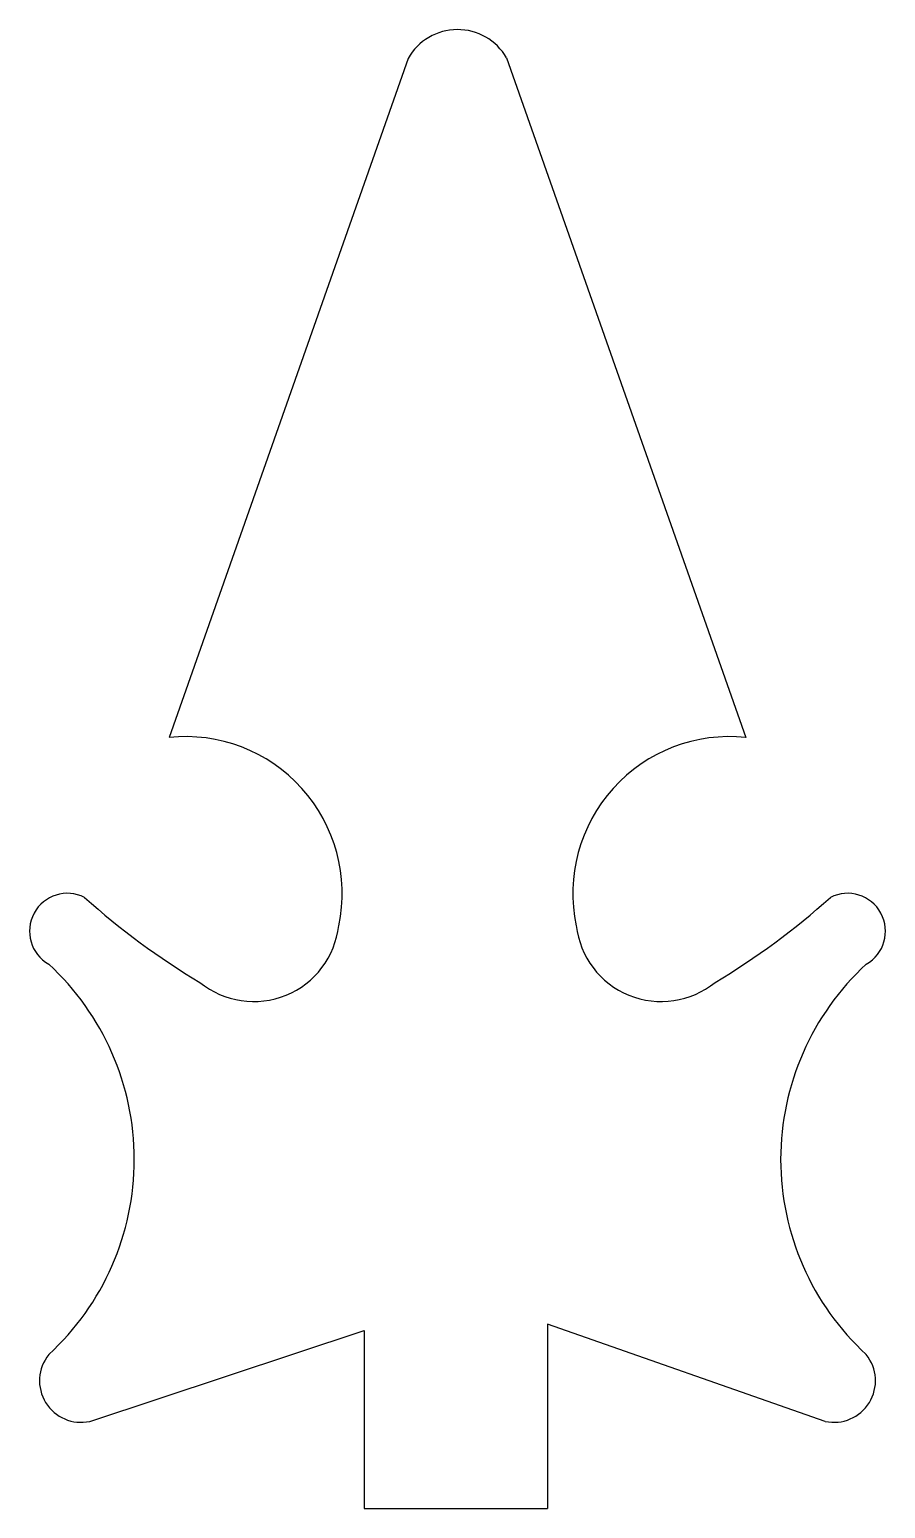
# Model space of a CAD drawing. Extents: x -0.01 to 2.35, y 0 to 4.07.
import ezdxf

# ---------------------------------------------------------------- set-up
doc = ezdxf.new("R2010")
doc.units = 0
doc.layers.get('0').update_dxf_attribs({"linetype": 'CONTINUOUS'})

msp = doc.modelspace()

# ---------------------------------------------------------------- linework, layer by layer
at = {"linetype": 'BYBLOCK'}
for p, q in [((1.0314, 3.9933), (0.373, 2.1239)), ((1.3029, 3.9948), (1.9622, 2.1239)), ((0.1544, 0.2412), (0.9102, 0.4915)), ((0.9102, 0.4915), (0.9101, 0.0016)), ((2.1808, 0.2412), (1.4153, 0.5086)), ((1.4153, 0.5086), (1.4154, 0.0016)), ((0.9101, 0.0016), (1.4154, 0.0016))]:
    msp.add_line(p, q, dxfattribs=at)
for centre, radius, start, end in [((1.1676, 3.9161), 0.1565, 30.1941, 150.4497), ((0.4182, 1.6949), 0.4314, 348.0817, 96.0204), ((1.917, 1.6949), 0.4314, 83.9796, 191.9183), ((0.0929, 1.5905), 0.1044, 63.0503, 240.3482), ((1.4974, 3.1921), 2.0291, 228.0231, 239.1809), ((0.8378, 3.1921), 2.0291, 300.8191, 311.9769), ((2.2423, 1.5905), 0.1044, 299.6518, 116.9497), ((0.6062, 1.6324), 0.2355, 230.9407, 353.523), ((1.729, 1.6324), 0.2355, 186.477, 309.0593), ((-0.4527, 0.9624), 0.7299, 312.5886, 47.4114), ((2.7879, 0.9624), 0.7299, 132.5886, 227.4114), ((0.1304, 0.3531), 0.1145, 141.1116, 282.1034), ((2.2048, 0.3531), 0.1145, 257.8966, 38.8884)]:
    msp.add_arc(centre, radius, start, end, dxfattribs=at)

doc.saveas('drawing.dxf')
